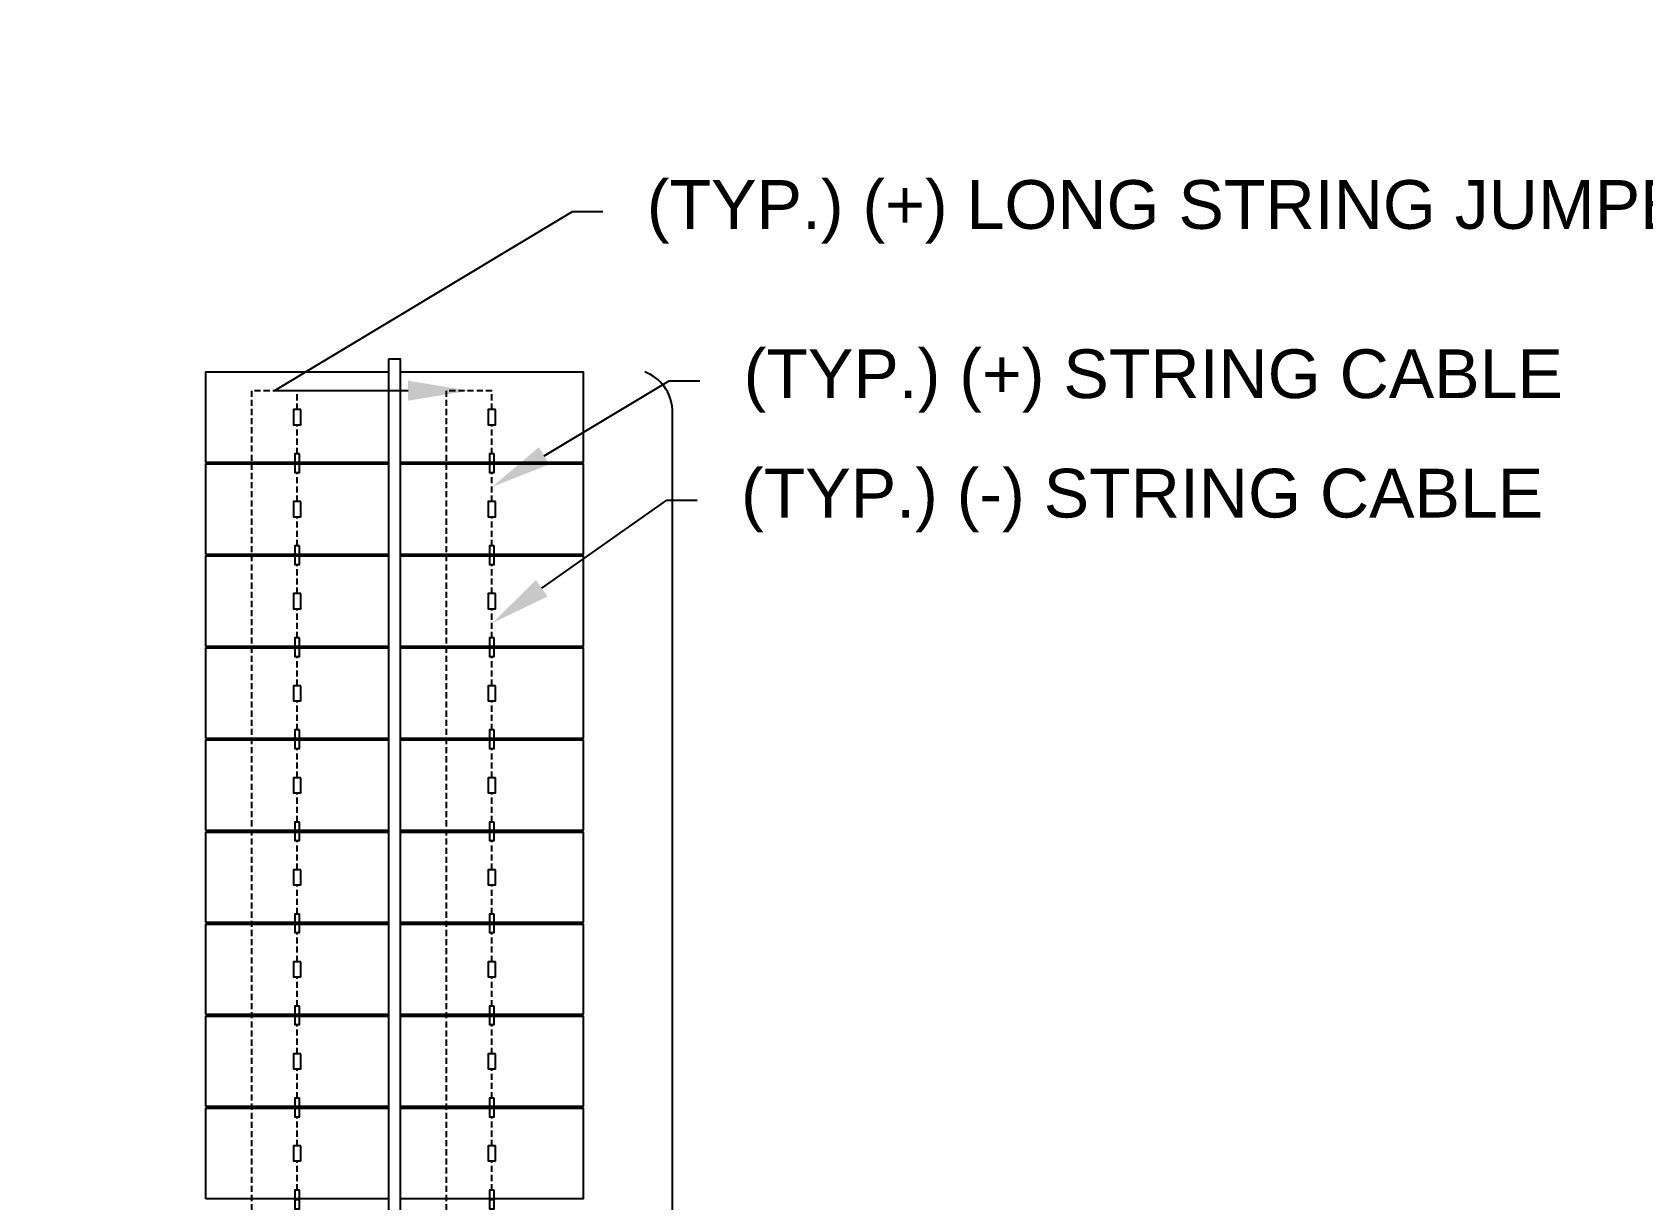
# Model space of a CAD drawing. Header units: feet. Extents: x -327 to 55127, y -2634 to 4121.
# Drawn here: x 1373.2 to 1439.2, y 294.9 to 342.8 of the extents above; entities that cross this region are included whole.
import ezdxf
from ezdxf import colors
from ezdxf.entities.mleader import LeaderData, LeaderLine
from ezdxf.enums import TextEntityAlignment as Align
from ezdxf.math import Vec2, Vec3

# ---------------------------------------------------------------- set-up
doc = ezdxf.new("R2018")
doc.units = ezdxf.units.FT
doc.header["$MEASUREMENT"] = 0
doc.linetypes.add('HIDDEN', pattern=[0.375, 0.25, -0.125])
for name, color, linetype in [('E-HARN-COMP', 8, 'Continuous'), ('E-TRNK-CABL-NEG', 6, 'HIDDEN'), ('E-TRUNK-CABLE-POS', 6, 'HIDDEN'), ('G-ANNO-TEXT', 1, 'Continuous'), ('PVcase PV Modules (full frames)', 142, 'Continuous')]:
    doc.layers.add(name, color=color, linetype=linetype)
doc.styles.add('NEI-A', font='arial.ttf')
doc.styles.get("Standard").update_dxf_attribs({"font": 'arial.ttf'})

# ---------------------------------------------------------------- blocks, each defined once
blk = doc.blocks.new('DETAIL_TITLE')
at = {"style": 'NEI-A', "flags": 8}
blk.add_attdef('#', text='', height=0.2, dxfattribs=at).set_placement((0.5922, -0.5109), align=Align.MIDDLE_CENTER)
at = {"lineweight": 30, "flags": 104}
blk.add_attdef('DETAIL_TITLE', text='', height=0.2, dxfattribs=at).set_placement((0.9099, -0.52514), align=Align.BOTTOM_LEFT)
at = {"style": 'NEI-A'}
for tag, p in [('SCALE:', (0.93865, -0.73792)), ('1"_=_', (1.5474, -0.73792))]:
    blk.add_attdef(tag, text='', height=0.1, dxfattribs=at).set_placement(p, align=Align.BOTTOM_LEFT)
blk = doc.blocks.new('HT72-18X (2x39)')
for points in [[(49978.573, 17293.928), (49978.573, 17143.993), (49979.065, 17143.993), (49979.065, 17293.928), (49978.573, 17293.928)], [(49971.076, 17289.69), (49971.076, 17293.407), (49978.573, 17293.407), (49978.573, 17289.69), (49971.076, 17289.69)], [(49979.065, 17289.69), (49979.065, 17293.407), (49986.562, 17293.407), (49986.562, 17289.69), (49979.065, 17289.69)], [(49971.076, 17285.914), (49971.076, 17289.631), (49978.573, 17289.631), (49978.573, 17285.914), (49971.076, 17285.914)], [(49979.065, 17285.914), (49979.065, 17289.631), (49986.562, 17289.631), (49986.562, 17285.914), (49979.065, 17285.914)], [(49971.076, 17282.138), (49971.076, 17285.855), (49978.573, 17285.855), (49978.573, 17282.138), (49971.076, 17282.138)], [(49979.065, 17282.138), (49979.065, 17285.855), (49986.562, 17285.855), (49986.562, 17282.138), (49979.065, 17282.138)], [(49971.076, 17278.362), (49971.076, 17282.079), (49978.573, 17282.079), (49978.573, 17278.362), (49971.076, 17278.362)], [(49979.065, 17278.362), (49979.065, 17282.079), (49986.562, 17282.079), (49986.562, 17278.362), (49979.065, 17278.362)], [(49971.076, 17274.585), (49971.076, 17278.303), (49978.573, 17278.303), (49978.573, 17274.585), (49971.076, 17274.585)], [(49979.065, 17274.585), (49979.065, 17278.303), (49986.562, 17278.303), (49986.562, 17274.585), (49979.065, 17274.585)], [(49971.076, 17270.809), (49971.076, 17274.526), (49978.573, 17274.526), (49978.573, 17270.809), (49971.076, 17270.809)], [(49979.065, 17270.809), (49979.065, 17274.526), (49986.562, 17274.526), (49986.562, 17270.809), (49979.065, 17270.809)], [(49971.076, 17267.033), (49971.076, 17270.75), (49978.573, 17270.75), (49978.573, 17267.033), (49971.076, 17267.033)], [(49979.065, 17267.033), (49979.065, 17270.75), (49986.562, 17270.75), (49986.562, 17267.033), (49979.065, 17267.033)], [(49971.076, 17263.257), (49971.076, 17266.974), (49978.573, 17266.974), (49978.573, 17263.257), (49971.076, 17263.257)], [(49979.065, 17263.257), (49979.065, 17266.974), (49986.562, 17266.974), (49986.562, 17263.257), (49979.065, 17263.257)], [(49971.076, 17259.48), (49971.076, 17263.198), (49978.573, 17263.198), (49978.573, 17259.48), (49971.076, 17259.48)], [(49979.065, 17259.48), (49979.065, 17263.198), (49986.562, 17263.198), (49986.562, 17259.48), (49979.065, 17259.48)]]:
    blk.add_lwpolyline(points)

msp = doc.modelspace()

# ---------------------------------------------------------------- linework, layer by layer
at = {"layer": 'E-HARN-COMP'}
for points in [[(1384.174, 327.325), (1383.872, 327.325), (1383.872, 326.704), (1384.174, 326.704)], [(1392.162, 327.325), (1391.861, 327.325), (1391.861, 326.704), (1392.162, 326.704)], [(1384.12, 325.507), (1383.926, 325.507), (1383.926, 325.126), (1384.12, 325.126)], [(1384.12, 325.126), (1383.926, 325.126), (1383.926, 324.746), (1384.12, 324.746)], [(1392.109, 325.507), (1391.915, 325.507), (1391.915, 325.126), (1392.109, 325.126)], [(1392.109, 325.126), (1391.915, 325.126), (1391.915, 324.746), (1392.109, 324.746)], [(1384.174, 323.549), (1383.872, 323.549), (1383.872, 322.928), (1384.174, 322.928)], [(1392.162, 323.549), (1391.861, 323.549), (1391.861, 322.928), (1392.162, 322.928)], [(1384.12, 321.73), (1383.926, 321.73), (1383.926, 321.35), (1384.12, 321.35)], [(1392.109, 321.73), (1391.915, 321.73), (1391.915, 321.35), (1392.109, 321.35)], [(1384.12, 321.35), (1383.926, 321.35), (1383.926, 320.97), (1384.12, 320.97)], [(1392.109, 321.35), (1391.915, 321.35), (1391.915, 320.97), (1392.109, 320.97)], [(1384.174, 319.773), (1383.872, 319.773), (1383.872, 319.151), (1384.174, 319.151)], [(1392.162, 319.773), (1391.861, 319.773), (1391.861, 319.151), (1392.162, 319.151)], [(1384.12, 317.954), (1383.926, 317.954), (1383.926, 317.574), (1384.12, 317.574)], [(1392.109, 317.954), (1391.915, 317.954), (1391.915, 317.574), (1392.109, 317.574)], [(1384.12, 317.574), (1383.926, 317.574), (1383.926, 317.193), (1384.12, 317.193)], [(1392.109, 317.574), (1391.915, 317.574), (1391.915, 317.193), (1392.109, 317.193)], [(1384.174, 315.996), (1383.872, 315.996), (1383.872, 315.375), (1384.174, 315.375)], [(1392.162, 315.996), (1391.861, 315.996), (1391.861, 315.375), (1392.162, 315.375)], [(1384.12, 314.178), (1383.926, 314.178), (1383.926, 313.798), (1384.12, 313.798)], [(1384.12, 313.798), (1383.926, 313.798), (1383.926, 313.417), (1384.12, 313.417)], [(1392.109, 314.178), (1391.915, 314.178), (1391.915, 313.798), (1392.109, 313.798)], [(1392.109, 313.798), (1391.915, 313.798), (1391.915, 313.417), (1392.109, 313.417)], [(1384.174, 312.22), (1383.872, 312.22), (1383.872, 311.599), (1384.174, 311.599)], [(1392.162, 312.22), (1391.861, 312.22), (1391.861, 311.599), (1392.162, 311.599)], [(1384.12, 310.402), (1383.926, 310.402), (1383.926, 310.021), (1384.12, 310.021)], [(1384.12, 310.021), (1383.926, 310.021), (1383.926, 309.641), (1384.12, 309.641)], [(1392.109, 310.402), (1391.915, 310.402), (1391.915, 310.021), (1392.109, 310.021)], [(1392.109, 310.021), (1391.915, 310.021), (1391.915, 309.641), (1392.109, 309.641)], [(1384.174, 308.444), (1383.872, 308.444), (1383.872, 307.823), (1384.174, 307.823)], [(1392.162, 308.444), (1391.861, 308.444), (1391.861, 307.823), (1392.162, 307.823)], [(1384.12, 306.625), (1383.926, 306.625), (1383.926, 306.245), (1384.12, 306.245)], [(1392.109, 306.625), (1391.915, 306.625), (1391.915, 306.245), (1392.109, 306.245)], [(1384.12, 306.245), (1383.926, 306.245), (1383.926, 305.865), (1384.12, 305.865)], [(1392.109, 306.245), (1391.915, 306.245), (1391.915, 305.865), (1392.109, 305.865)], [(1384.174, 304.668), (1383.872, 304.668), (1383.872, 304.046), (1384.174, 304.046)], [(1392.162, 304.668), (1391.861, 304.668), (1391.861, 304.046), (1392.162, 304.046)], [(1384.12, 302.849), (1383.926, 302.849), (1383.926, 302.469), (1384.12, 302.469)], [(1392.109, 302.849), (1391.915, 302.849), (1391.915, 302.469), (1392.109, 302.469)], [(1384.12, 302.469), (1383.926, 302.469), (1383.926, 302.089), (1384.12, 302.089)], [(1392.109, 302.469), (1391.915, 302.469), (1391.915, 302.089), (1392.109, 302.089)], [(1384.174, 300.891), (1383.872, 300.891), (1383.872, 300.27), (1384.174, 300.27)], [(1392.162, 300.891), (1391.861, 300.891), (1391.861, 300.27), (1392.162, 300.27)], [(1384.12, 299.073), (1383.926, 299.073), (1383.926, 298.693), (1384.12, 298.693)], [(1384.12, 298.693), (1383.926, 298.693), (1383.926, 298.312), (1384.12, 298.312)], [(1392.109, 299.073), (1391.915, 299.073), (1391.915, 298.693), (1392.109, 298.693)], [(1392.109, 298.693), (1391.915, 298.693), (1391.915, 298.312), (1392.109, 298.312)], [(1384.174, 297.115), (1383.872, 297.115), (1383.872, 296.494), (1384.174, 296.494)], [(1392.162, 297.115), (1391.861, 297.115), (1391.861, 296.494), (1392.162, 296.494)], [(1384.12, 295.297), (1383.926, 295.297), (1383.926, 294.916), (1384.12, 294.916)], [(1392.109, 295.297), (1391.915, 295.297), (1391.915, 294.916), (1392.109, 294.916)], [(1384.12, 294.916), (1383.926, 294.916), (1383.926, 294.536), (1384.12, 294.536)], [(1392.109, 294.916), (1391.915, 294.916), (1391.915, 294.536), (1392.109, 294.536)]]:
    msp.add_lwpolyline(points, close=True, dxfattribs=at)
at = {"layer": 'E-TRNK-CABL-NEG'}
for points in [[(1384.023, 325.507), (1384.023, 326.704)], [(1392.012, 325.507), (1392.012, 326.704)], [(1384.023, 321.73), (1384.023, 322.928)], [(1392.012, 321.73), (1392.012, 322.928)], [(1384.023, 317.954), (1384.023, 319.151)], [(1392.012, 317.954), (1392.012, 319.151)], [(1384.023, 314.178), (1384.023, 315.375)], [(1392.012, 314.178), (1392.012, 315.375)], [(1384.023, 310.402), (1384.023, 311.599)], [(1392.012, 310.402), (1392.012, 311.599)], [(1384.023, 306.625), (1384.023, 307.823)], [(1392.012, 306.625), (1392.012, 307.823)], [(1384.023, 302.849), (1384.023, 304.046)], [(1392.012, 302.849), (1392.012, 304.046)], [(1384.023, 299.073), (1384.023, 300.27)], [(1392.012, 299.073), (1392.012, 300.27)], [(1384.023, 295.297), (1384.023, 296.494)], [(1392.012, 295.297), (1392.012, 296.494)]]:
    msp.add_lwpolyline(points, dxfattribs=at)
at = {"layer": 'E-TRUNK-CABLE-POS'}
for points in [[(1392.012, 327.325), (1392.012, 328.099), (1390.138, 328.099), (1390.138, 229.595), (1380.275, 229.595)], [(1384.023, 327.325), (1384.023, 328.099), (1382.149, 328.099), (1382.149, 230.142), (1380.275, 230.142)], [(1384.023, 323.549), (1384.023, 324.746)], [(1392.012, 323.549), (1392.012, 324.746)], [(1384.023, 319.773), (1384.023, 320.97)], [(1392.012, 319.773), (1392.012, 320.97)], [(1384.023, 315.996), (1384.023, 317.193)], [(1392.012, 315.996), (1392.012, 317.193)], [(1384.023, 312.22), (1384.023, 313.417)], [(1392.012, 312.22), (1392.012, 313.417)], [(1384.023, 308.444), (1384.023, 309.641)], [(1392.012, 308.444), (1392.012, 309.641)], [(1384.023, 304.668), (1384.023, 305.865)], [(1392.012, 304.668), (1392.012, 305.865)], [(1384.023, 300.891), (1384.023, 302.089)], [(1392.012, 300.891), (1392.012, 302.089)], [(1384.023, 297.115), (1384.023, 298.312)], [(1392.012, 297.115), (1392.012, 298.312)]]:
    msp.add_lwpolyline(points, dxfattribs=at)
at = {"layer": 'G-ANNO-TEXT', "flags": 128}
msp.add_lwpolyline([(1398.279, 229.07, 0.298343), (1399.416, 230.612), (1399.416, 277.429, -0.298343), (1400.554, 278.971, -0.298343), (1399.416, 280.514), (1399.416, 327.331, 0.298343), (1398.279, 328.873)], format="xyb", dxfattribs=at)

# ---------------------------------------------------------------- block references
at = {"layer": 'G-ANNO-TEXT'}
ref = msp.add_blockref('DETAIL_TITLE', (61.137, 1018.095), dxfattribs=dict(at, xscale=128.9267043143703, yscale=128.9267043143703, zscale=128.9267043143703))
lines = msp.add_mtext('{\\LDC BLOCK TYPE-2 (3) STRINGS (52) MODULES [580W-NORTH MOTOR GAP] }', dxfattribs={"layer": '0', "insert": (178.447, 989.068), "char_height": 988.13781, "attachment_point": 1})
ref.add_attrib('DETAIL_TITLE', '', (178.447, 989.068)).embed_mtext(lines)
at = {"layer": 'PVcase PV Modules (full frames)', "color": 144, "true_color": 0x007ca5}
msp.add_blockref('HT72-18X (2x39)', (-48590.801, -16964.534), dxfattribs=at)

# ---------------------------------------------------------------- leaders
at = {"layer": 'G-ANNO-TEXT'}
ml = msp.add_multileader_mtext('Standard', dxfattribs=at)
ml.set_content('(TYP.) (+) LONG STRING JUMPER', color=256, style='NEI-A')
ml.set_leader_properties()
ml.build(insert=Vec2(0, 0))
ml.multileader.update_dxf_attribs({"dogleg_length": 0.0625, "arrow_head_size": 2.5, "scale": 20})
ctx = ml.context
ctx.base_point, ctx.scale, ctx.char_height, ctx.arrow_head_size, ctx.landing_gap_size, ctx.plane_origin = Vec3(1396.565, 335.445, -1.908), 20, 2, 2.5, 1.8, Vec3(1930.699, -160.976, -1.908)
notes = []
notes.append((ctx, [(0, (1, 1, 0), (1395.315, 335.445, -1.908), (1, 0), 1.25, [(0, [(1391.075, 328.099, -1.908), (1383.086, 328.099, -1.908)], 0, [])])]))
ctx.mtext.insert, ctx.mtext.width, ctx.mtext.flow_direction = Vec3(1398.365, 336.739, -1.908), 53.13108, 5
ml = msp.add_multileader_mtext('Standard', dxfattribs=at)
ml.set_content('(TYP.) (+) LONG STRING JUMPER', color=256, style='NEI-A')
ml.set_leader_properties()
ml.build(insert=Vec2(0, 0))
ml.multileader.update_dxf_attribs({"dogleg_length": 0.0625, "arrow_head_size": 2.5, "scale": 20})
ctx = ml.context
ctx.base_point, ctx.scale, ctx.char_height, ctx.arrow_head_size, ctx.landing_gap_size, ctx.plane_origin = Vec3(1292.499, 334.022, -1.908), 20, 2, 2.5, 1.8, Vec3(1826.632, -162.398, -1.908)
notes.append((ctx, [(0, (1, 1, 0), (1291.249, 334.022, -1.908), (1, 0), 1.25, [(0, [(1287.008, 326.676, -1.908), (1279.02, 326.676, -1.908)], 0, [])])]))
ctx.mtext.insert, ctx.mtext.width, ctx.mtext.flow_direction = Vec3(1294.299, 335.316, -1.908), 47.97155, 5
ml = msp.add_multileader_mtext('Standard', dxfattribs=at)
ml.set_content('(TYP.) (+) STRING CABLE', color=256, style='NEI-A')
ml.set_leader_properties()
ml.build(insert=Vec2(0, 0))
ml.multileader.update_dxf_attribs({"dogleg_length": 0.0625, "arrow_head_size": 2.5, "scale": 20})
ctx = ml.context
ctx.base_point, ctx.scale, ctx.char_height, ctx.arrow_head_size, ctx.landing_gap_size, ctx.plane_origin = Vec3(1400.536, 328.5, -1.908), 20, 2, 2.5, 1.8, Vec3(1930.699, -172.137, -1.908)
notes.append((ctx, [(0, (1, 1, 0), (1399.286, 328.5, -1.908), (1, 0), 1.25, [(1, [(1392.012, 324.147, -1.908)], 0, [])])]))
ctx.mtext.insert, ctx.mtext.width, ctx.mtext.flow_direction = Vec3(1402.336, 329.794, -1.908), 36.21181, 5
ml = msp.add_multileader_mtext('Standard', dxfattribs=at)
ml.set_content('(TYP.) (+) STRING CABLE', color=256, style='NEI-A')
ml.set_leader_properties()
ml.build(insert=Vec2(0, 0))
ml.multileader.update_dxf_attribs({"dogleg_length": 0.0625, "arrow_head_size": 2.5, "scale": 20})
ctx = ml.context
ctx.base_point, ctx.scale, ctx.char_height, ctx.arrow_head_size, ctx.landing_gap_size, ctx.plane_origin = Vec3(1299.145, 326.436, -1.908), 20, 2, 2.5, 1.8, Vec3(1827.507, -173.56, -1.908)
notes.append((ctx, [(0, (1, 1, 0), (1297.895, 326.436, -1.908), (1, 0), 1.25, [(1, [(1288.82, 322.725, -1.908)], 0, [])])]))
ctx.mtext.insert, ctx.mtext.width, ctx.mtext.flow_direction = Vec3(1300.945, 327.73, -1.908), 35.78766, 5
ml = msp.add_multileader_mtext('Standard', dxfattribs=at)
ml.set_content('(TYP.) (-) STRING CABLE', color=256, style='NEI-A')
ml.set_leader_properties()
ml.build(insert=Vec2(0, 0))
ml.multileader.update_dxf_attribs({"dogleg_length": 0.0625, "arrow_head_size": 2.5, "scale": 20})
ctx = ml.context
ctx.base_point, ctx.scale, ctx.char_height, ctx.arrow_head_size, ctx.landing_gap_size, ctx.plane_origin = Vec3(1400.43, 323.602, -1.908), 20, 2, 2.5, 1.8, Vec3(1930.699, -176.81, -1.908)
notes.append((ctx, [(0, (1, 1, 0), (1399.18, 323.602, -1.908), (1, 0), 1.25, [(1, [(1392.012, 318.553, -1.908)], 0, [])])]))
ctx.mtext.insert, ctx.mtext.width, ctx.mtext.flow_direction = Vec3(1402.23, 324.896, -1.908), 35.79266, 5
ml = msp.add_multileader_mtext('Standard', dxfattribs=at)
ml.set_content('(TYP.) (-) STRING CABLE', color=256, style='NEI-A')
ml.set_leader_properties()
ml.build(insert=Vec2(0, 0))
ml.multileader.update_dxf_attribs({"dogleg_length": 0.0625, "arrow_head_size": 2.5, "scale": 20})
ctx = ml.context
ctx.base_point, ctx.scale, ctx.char_height, ctx.arrow_head_size, ctx.landing_gap_size, ctx.plane_origin = Vec3(1299.433, 321.733, -1.908), 20, 2, 2.5, 1.8, Vec3(1827.507, -178.233, -1.908)
notes.append((ctx, [(0, (1, 1, 0), (1298.183, 321.733, -1.908), (1, 0), 1.25, [(1, [(1288.82, 317.13, -1.908)], 0, [])])]))
ctx.mtext.insert, ctx.mtext.width, ctx.mtext.flow_direction = Vec3(1301.233, 323.027, -1.908), 35.23136, 5
for ctx, leaders in notes:
    for number, flags, end, landing, length, lines in leaders:
        leader = LeaderData()
        leader.index, (leader.has_last_leader_line, leader.has_dogleg_vector, leader.attachment_direction) = number, flags
        leader.last_leader_point, leader.dogleg_vector, leader.dogleg_length = Vec3(end), Vec3(landing), length
        for number, points, colour, breaks in lines:
            line = LeaderLine()
            line.index, line.vertices, line.color, line.breaks = number, Vec3.list(points), colors.encode_raw_color(colour), breaks
            leader.lines.append(line)
        ctx.leaders.append(leader)

doc.saveas('drawing.dxf')
